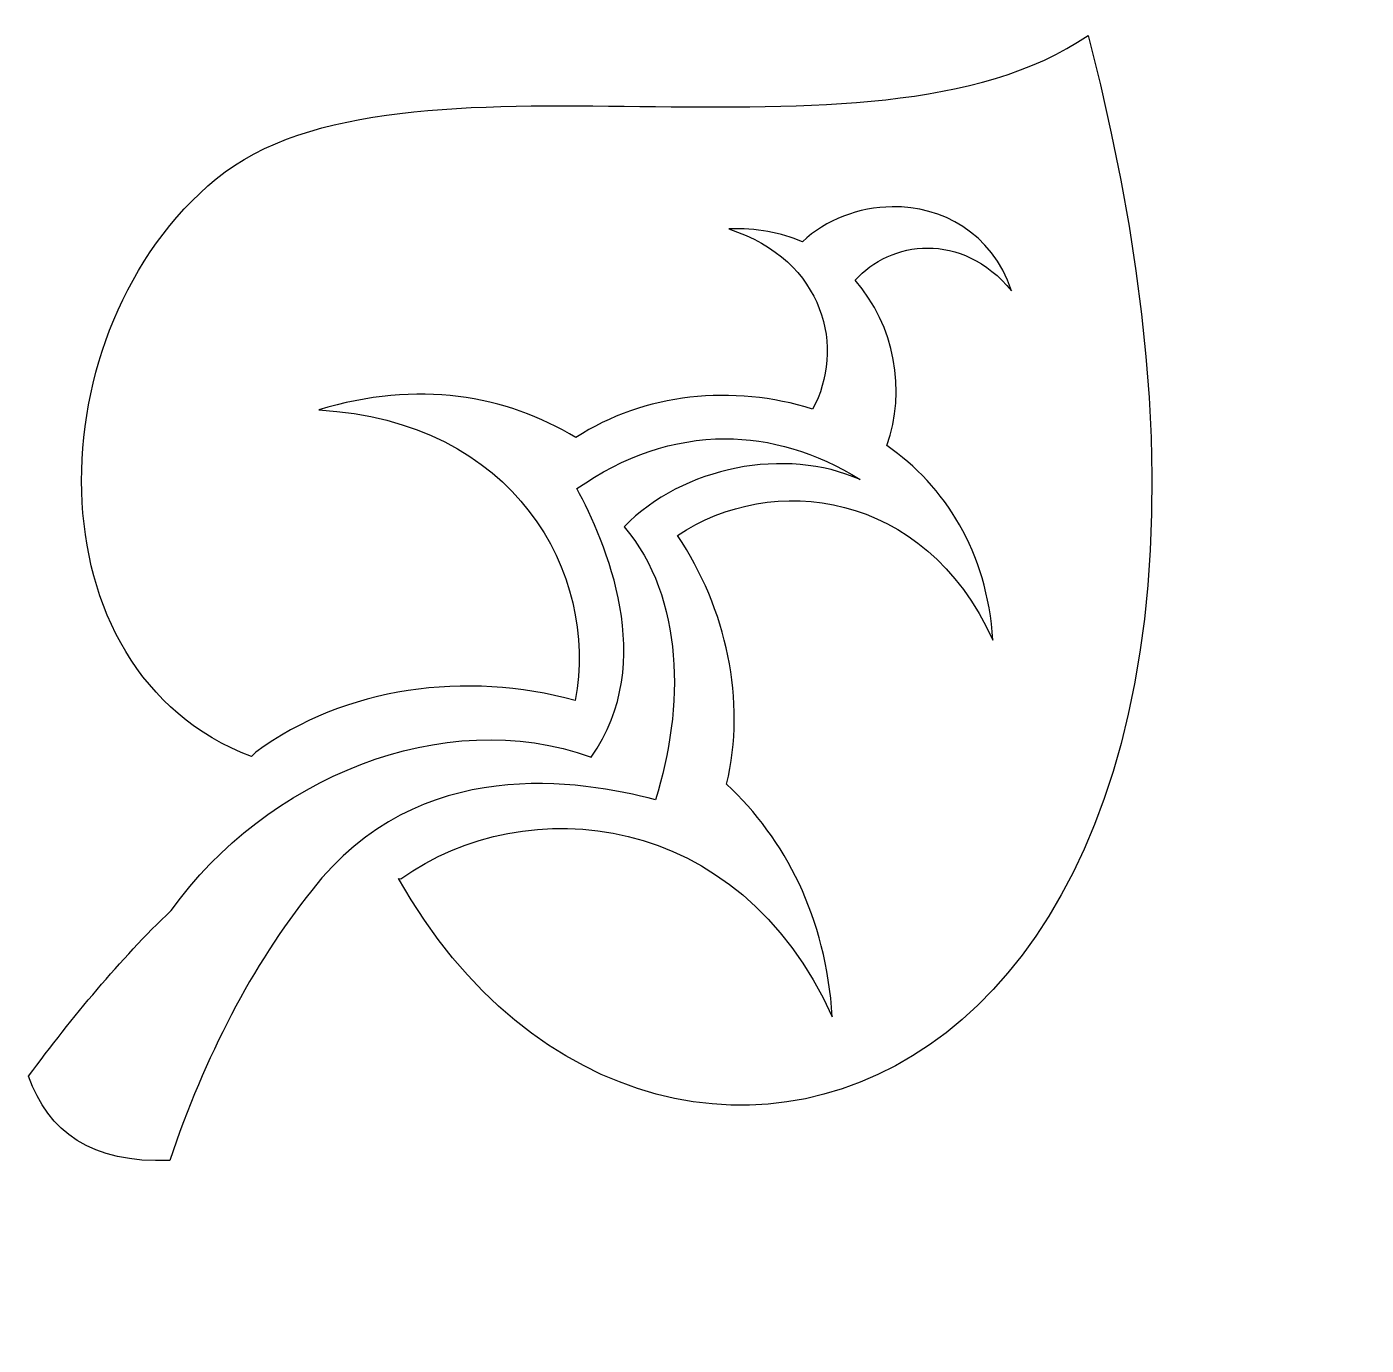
# Model space of a CAD drawing. Header units: centimetres. Extents: x -9.9 to 13.6, y -13.1 to 10.
import ezdxf

# ---------------------------------------------------------------- set-up
doc = ezdxf.new("R2010")
doc.units = ezdxf.units.CM
doc.header["$MEASUREMENT"] = 0
doc.layers.add('Layer 1', color=7, linetype='Continuous')

msp = doc.modelspace()

# ---------------------------------------------------------------- linework, layer by layer
at = {"layer": 'Layer 1'}
for points, knots in [([(8.69187, 9.88181), (4.86302, 7.248), (-3.35792, 10.03378), (-6.61249, 7.36227), (-6.61249, 7.36227), (-9.79018, 4.75368), (-9.93786, -1.30089), (-5.99051, -2.7844), (-5.99051, -2.7844), (-5.99051, -2.7844), (-5.91798, -2.70538), (-5.91798, -2.70538), (-5.91798, -2.70538), (-4.35566, -1.56081), (-2.22057, -1.26998), (-0.3123, -1.80003), (-0.3123, -1.80003), (0.11191, 0.4412), (-1.37957, 3.11676), (-4.81373, 3.30356), (-4.81373, 3.30356), (-3.07717, 3.83817), (-1.52201, 3.56142), (-0.29779, 2.81863), (-0.29779, 2.81863), (0.89008, 3.59916), (2.46801, 3.75784), (3.85575, 3.31807), (3.85575, 3.31807), (4.43101, 4.35907), (4.08742, 5.93345), (2.38514, 6.48328), (2.38514, 6.48328), (2.87205, 6.5031), (3.30381, 6.41821), (3.67653, 6.25663), (3.67653, 6.25663), (4.0883, 6.64765), (4.66925, 6.86537), (5.25387, 6.87203), (5.25387, 6.87203), (6.12063, 6.88186), (6.9973, 6.42884), (7.35046, 5.39615), (7.35046, 5.39615), (6.47168, 6.45996), (5.21836, 6.27476), (4.60288, 5.58059), (4.60288, 5.58059), (5.2968, 4.79277), (5.51118, 3.63222), (5.15764, 2.68028), (5.15764, 2.68028), (6.18013, 1.96617), (6.92216, 0.82131), (7.02231, -0.74064), (7.02231, -0.74064), (5.81167, 1.92109), (3.12527, 2.20745), (1.48511, 1.09894), (1.48511, 1.09894), (2.34597, -0.18929), (2.69963, -1.79732), (2.34685, -3.26941), (2.34685, -3.26941), (3.37731, -4.2343), (4.08982, -5.59911), (4.20224, -7.35317), (4.20224, -7.35317), (2.54348, -3.70598), (-1.16625, -3.35919), (-3.37218, -4.93248), (-3.37218, -4.93248), (-3.37218, -4.93248), (-3.413, -4.92717), (-3.413, -4.92717), (-3.413, -4.92717), (1.19571, -13.12284), (13.57513, -8.88943), (8.69187, 9.88181)], [0, 0, 0, 0, 0.04761905, 0.04761905, 0.04761905, 0.04761905, 0.0952381, 0.0952381, 0.0952381, 0.0952381, 0.14285714, 0.14285714, 0.14285714, 0.14285714, 0.19047619, 0.19047619, 0.19047619, 0.19047619, 0.23809524, 0.23809524, 0.23809524, 0.23809524, 0.28571429, 0.28571429, 0.28571429, 0.28571429, 0.33333333, 0.33333333, 0.33333333, 0.33333333, 0.38095238, 0.38095238, 0.38095238, 0.38095238, 0.42857143, 0.42857143, 0.42857143, 0.42857143, 0.47619048, 0.47619048, 0.47619048, 0.47619048, 0.52380952, 0.52380952, 0.52380952, 0.52380952, 0.57142857, 0.57142857, 0.57142857, 0.57142857, 0.61904762, 0.61904762, 0.61904762, 0.61904762, 0.66666667, 0.66666667, 0.66666667, 0.66666667, 0.71428571, 0.71428571, 0.71428571, 0.71428571, 0.76190476, 0.76190476, 0.76190476, 0.76190476, 0.80952381, 0.80952381, 0.80952381, 0.80952381, 0.85714286, 0.85714286, 0.85714286, 0.85714286, 0.9047619, 0.9047619, 0.9047619, 0.9047619, 1, 1, 1, 1]), ([(2.31924, 2.79759), (1.42064, 2.79641), (0.53469, 2.49482), (-0.28067, 1.9226), (-0.28067, 1.9226), (0.21295, 0.9901), (1.15612, -1.11708), (-0.03032, -2.79233), (-0.03032, -2.79233), (-2.62508, -1.85768), (-5.75454, -3.17353), (-7.40044, -5.48707), (-7.40044, -5.48707), (-7.40111, -5.4877), (-7.40238, -5.48774), (-7.4031, -5.48834), (-7.4031, -5.48834), (-8.31317, -6.35097), (-9.12457, -7.35098), (-9.90813, -8.39793), (-9.90813, -8.39793), (-9.56193, -9.37572), (-8.80067, -9.93424), (-7.42941, -9.87781), (-7.42941, -9.87781), (-6.80465, -8.04072), (-5.99642, -6.46701), (-4.93619, -5.13518), (-4.93619, -5.13518), (-3.05515, -2.70866), (-0.19423, -3.20561), (1.09637, -3.54211), (1.09637, -3.54211), (1.6093, -1.92556), (1.60525, 0.00666), (0.54945, 1.25188), (0.54945, 1.25188), (1.57341, 2.31308), (3.39199, 2.66392), (4.68992, 2.07943), (4.68992, 2.07943), (3.9147, 2.56677), (3.11208, 2.7986), (2.31924, 2.79755), (2.31924, 2.79755), (2.31924, 2.79755), (2.31924, 2.79759), (2.31924, 2.79759)], [0, 0, 0, 0, 0.07692308, 0.07692308, 0.07692308, 0.07692308, 0.15384615, 0.15384615, 0.15384615, 0.15384615, 0.23076923, 0.23076923, 0.23076923, 0.23076923, 0.30769231, 0.30769231, 0.30769231, 0.30769231, 0.38461538, 0.38461538, 0.38461538, 0.38461538, 0.46153846, 0.46153846, 0.46153846, 0.46153846, 0.53846154, 0.53846154, 0.53846154, 0.53846154, 0.61538462, 0.61538462, 0.61538462, 0.61538462, 0.69230769, 0.69230769, 0.69230769, 0.69230769, 0.76923077, 0.76923077, 0.76923077, 0.76923077, 0.84615385, 0.84615385, 0.84615385, 0.84615385, 1, 1, 1, 1])]:
    msp.add_open_spline(points, degree=3, knots=knots, dxfattribs=at)

doc.saveas('drawing.dxf')
